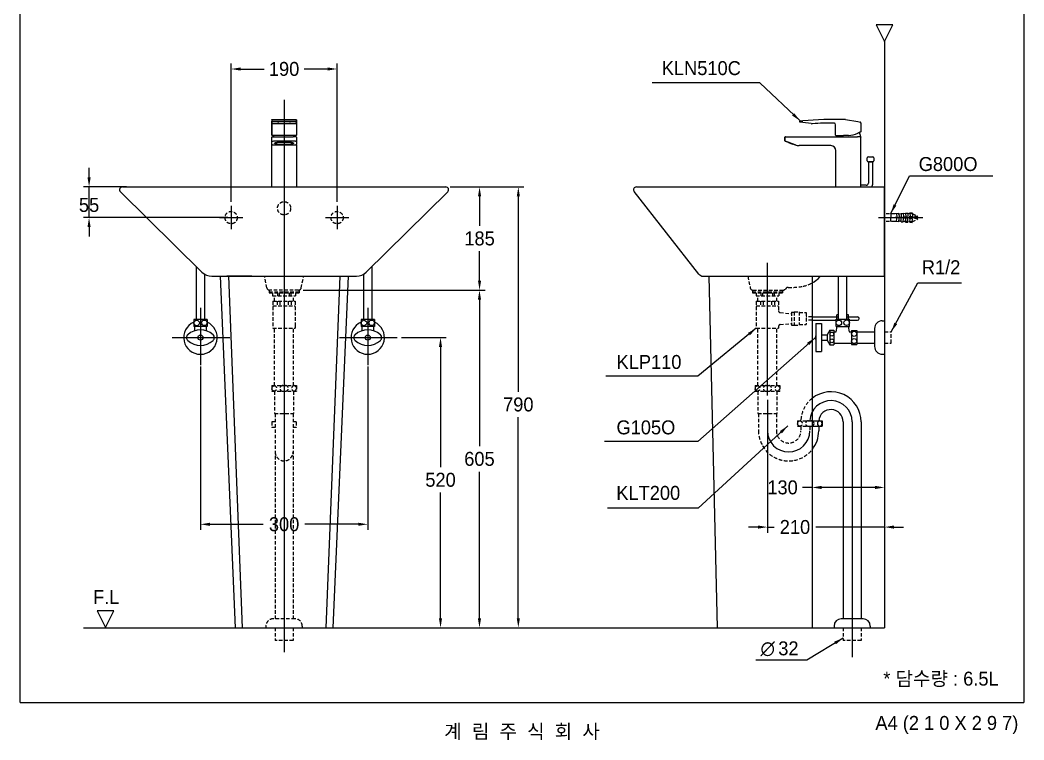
# Model space of a CAD drawing. Header units: millimetres. Extents: x 0 to 5952, y -67 to 2530.
# Drawn here: x 4152 to 5952, y -67 to 1223 of the extents above; entities that cross this region are included whole.
import ezdxf
from ezdxf.enums import TextEntityAlignment as Align
from ezdxf.lldxf.tags import DXFTag

# ---------------------------------------------------------------- set-up
doc = ezdxf.new("R2010")
doc.units = ezdxf.units.MM
doc.header["$MEASUREMENT"] = 0
doc.linetypes.add('DASHED2', pattern=[9.525, 6.35, -3.175])
doc.layers.get('Defpoints').update_dxf_attribs({"color": 1})
for name, color, linetype in [('TEXT', 7, 'Continuous'), ('내부선 및 부속', 4, 'Continuous'), ('도각라인', 255, 'Continuous'), ('외형선', 3, 'Continuous'), ('점선', 6, 'DASHED2'), ('중심선', 1, 'DASHED'), ('치수선', 7, 'Continuous')]:
    doc.layers.add(name, color=color, linetype=linetype)
doc.styles.add('140911', font='HBATANG.TTF')
doc.styles.add('____', font='')
doc.styles.add('타이틀', font='H2GTRM.TTF', dxfattribs={"height": 25})
doc.styles.get('____').set_extended_font_data('굴림')
tags = doc.linetypes.add('DASHDOT', pattern=[70, 31, -13, 13, -13]).pattern_tags.tags
tags[10:11] = [DXFTag(74, 4), DXFTag(75, 0), DXFTag(340, '0'), DXFTag(46, 0.0), DXFTag(50, 0.0), DXFTag(44, 0.0), DXFTag(45, 0.0)]
tags[8:9] = [DXFTag(74, 4), DXFTag(75, 0), DXFTag(340, '0'), DXFTag(46, 0.0), DXFTag(50, 0.0), DXFTag(44, 0.0), DXFTag(45, 0.0)]
tags[6:7] = [DXFTag(74, 4), DXFTag(75, 0), DXFTag(340, '0'), DXFTag(46, 0.0), DXFTag(50, 0.0), DXFTag(44, 0.0), DXFTag(45, 0.0)]
tags[4:5] = [DXFTag(74, 4), DXFTag(75, 0), DXFTag(340, '0'), DXFTag(46, 0.0), DXFTag(50, 0.0), DXFTag(44, 0.0), DXFTag(45, 0.0)]
tags = doc.linetypes.add('DASHED', pattern=[25.72, 12.86, -12.86]).pattern_tags.tags
tags[6:7] = [DXFTag(74, 4), DXFTag(75, 0), DXFTag(340, '0'), DXFTag(46, 0.0), DXFTag(50, 0.0), DXFTag(44, 0.0), DXFTag(45, 0.0)]
tags[4:5] = [DXFTag(74, 4), DXFTag(75, 0), DXFTag(340, '0'), DXFTag(46, 0.0), DXFTag(50, 0.0), DXFTag(44, 0.0), DXFTag(45, 0.0)]
doc.dimstyles.new('MSADIM', dxfattribs={"dimtxt": 33, "dimasz": 17, "dimexe": 10, "dimexo": 7.5, "dimgap": 10, "dimtad": 0, "dimtih": 1, "dimtoh": 1, "dimdec": 0, "dimzin": 1, "dimdsep": 46, "dimtxsty": '____', "dimcen": 11.25, "dimadec": 0, "dimazin": 0, "dimtfac": 1, "dimtdec": 0, "dimtix": 1, "dimtmove": 0, "dimatfit": 3, "dimfxl": 0, "dimtolj": 1, "dimtzin": 1, "dimarcsym": 0})

# ---------------------------------------------------------------- blocks, each defined once
blk = doc.blocks.new('*D28')
at = {"layer": 'Defpoints', "color": 0, "linetype": 'Continuous'}
for p in [(4720.5, 1135.4), (4530.5, 890.1), (4720.5, 890.1)]:
    blk.add_point(p, dxfattribs=at)
at = {"layer": '치수선', "color": 0, "linetype": 'Continuous', "lineweight": -2}
for p, q in [((4530.5, 897.6), (4530.5, 1145.4)), ((4547.5, 1135.4), (4589.6, 1135.4)), ((4703.5, 1135.4), (4661.5, 1135.4)), ((4720.5, 897.6), (4720.5, 1145.4))]:
    blk.add_line(p, q, dxfattribs=at)
at = {"layer": '치수선', "color": 0, "linetype": 'Continuous'}
for points in [[(4547.5, 1138.2), (4547.5, 1132.6), (4530.5, 1135.4)], [(4703.5, 1138.2), (4703.5, 1132.6), (4720.5, 1135.4)]]:
    blk.add_solid(points, dxfattribs=at)
at = {"layer": '치수선', "color": 0, "linetype": 'Continuous', "insert": (4625.5, 1135.4), "char_height": 25, "attachment_point": 5, "style": '____'}
blk.add_mtext('\\A1;190', dxfattribs=at)
blk = doc.blocks.new('*D29')
at = {"layer": 'Defpoints', "color": 0, "linetype": 'Continuous'}
for p in [(4275.8, 924.1), (4350.5, 924.1), (4532, 869.1)]:
    blk.add_point(p, dxfattribs=at)
at = {"layer": '치수선', "color": 0, "linetype": 'Continuous', "lineweight": -2}
for p, q in [((4275.8, 941.1), (4275.8, 958.1)), ((4343, 924.1), (4265.8, 924.1)), ((4275.8, 869.1), (4275.8, 924.1)), ((4524.5, 869.1), (4265.8, 869.1)), ((4275.8, 852.1), (4275.8, 835.1))]:
    blk.add_line(p, q, dxfattribs=at)
at = {"layer": '치수선', "color": 0, "linetype": 'Continuous'}
for points in [[(4273, 941.1), (4278.6, 941.1), (4275.8, 924.1)], [(4273, 852.1), (4278.6, 852.1), (4275.8, 869.1)]]:
    blk.add_solid(points, dxfattribs=at)
at = {"layer": '치수선', "color": 0, "linetype": 'Continuous', "insert": (4275.8, 891.6), "char_height": 25, "attachment_point": 5, "style": '____'}
blk.add_mtext('\\A1;55', dxfattribs=at)
blk = doc.blocks.new('*D30')
at = {"layer": 'Defpoints', "color": 0, "linetype": 'Continuous'}
for p in [(4915.5, 924.1), (5023, 134.1), (5045.5, 134.1)]:
    blk.add_point(p, dxfattribs=at)
at = {"layer": '치수선', "color": 0, "linetype": 'Continuous', "lineweight": -2}
for p, q in [((4923, 924.1), (5055.5, 924.1)), ((5045.5, 907.1), (5045.5, 556.9)), ((5045.5, 151.1), (5045.5, 511.2)), ((5030.5, 134.1), (5055.5, 134.1))]:
    blk.add_line(p, q, dxfattribs=at)
at = {"layer": '치수선', "color": 0, "linetype": 'Continuous'}
for points in [[(5042.7, 907.1), (5048.3, 907.1), (5045.5, 924.1)], [(5042.7, 151.1), (5048.3, 151.1), (5045.5, 134.1)]]:
    blk.add_solid(points, dxfattribs=at)
at = {"layer": '치수선', "color": 0, "linetype": 'Continuous', "insert": (5045.5, 534.1), "char_height": 25, "attachment_point": 5, "style": '____'}
blk.add_mtext('\\A1;790', dxfattribs=at)
blk = doc.blocks.new('*D31')
at = {"layer": 'Defpoints', "color": 0, "linetype": 'Continuous'}
for p in [(4828.3, 654.1), (4877.3, 134.1), (4906, 134.1)]:
    blk.add_point(p, dxfattribs=at)
at = {"layer": '치수선', "color": 0, "linetype": 'Continuous', "lineweight": -2}
for p, q in [((4835.8, 654.1), (4916, 654.1)), ((4906, 637.1), (4906, 421.9)), ((4906, 151.1), (4906, 376.3)), ((4884.8, 134.1), (4916, 134.1))]:
    blk.add_line(p, q, dxfattribs=at)
at = {"layer": '치수선', "color": 0, "linetype": 'Continuous'}
for points in [[(4903.1, 637.1), (4908.8, 637.1), (4906, 654.1)], [(4903.1, 151.1), (4908.8, 151.1), (4906, 134.1)]]:
    blk.add_solid(points, dxfattribs=at)
at = {"layer": '치수선', "color": 0, "linetype": 'Continuous', "insert": (4906, 399.1), "char_height": 25, "attachment_point": 5, "style": '____'}
blk.add_mtext('\\A1;520', dxfattribs=at)
blk = doc.blocks.new('*D32')
at = {"layer": 'Defpoints', "color": 0, "linetype": 'Continuous'}
for p in [(4475.5, 609.5), (4775.5, 609.5), (4775.5, 319.5)]:
    blk.add_point(p, dxfattribs=at)
at = {"layer": '치수선', "color": 0, "linetype": 'Continuous', "lineweight": -2}
for p, q in [((4475.5, 602), (4475.5, 309.5)), ((4775.5, 602), (4775.5, 309.5)), ((4492.5, 319.5), (4588.2, 319.5)), ((4758.5, 319.5), (4662.8, 319.5))]:
    blk.add_line(p, q, dxfattribs=at)
at = {"layer": '치수선', "color": 0, "linetype": 'Continuous'}
for points in [[(4492.5, 322.3), (4492.5, 316.7), (4475.5, 319.5)], [(4758.5, 322.3), (4758.5, 316.7), (4775.5, 319.5)]]:
    blk.add_solid(points, dxfattribs=at)
at = {"layer": '치수선', "color": 0, "linetype": 'Continuous', "insert": (4625.5, 319.5), "char_height": 25, "attachment_point": 5, "style": '____'}
blk.add_mtext('\\A1;300', dxfattribs=at)
blk = doc.blocks.new('*D37')
at = {"layer": 'Defpoints', "color": 0, "linetype": 'Continuous'}
for p in [(5492.2, 550.1), (5702.2, 474.1), (5492.2, 314.5)]:
    blk.add_point(p, dxfattribs=at)
at = {"layer": '치수선', "color": 0, "linetype": 'Continuous', "lineweight": -2}
for p, q in [((5492.2, 542.6), (5492.2, 304.5)), ((5702.2, 466.6), (5702.2, 304.5)), ((5475.2, 314.5), (5458.2, 314.5)), ((5492.2, 314.5), (5504.3, 314.5)), ((5702.2, 314.5), (5578.9, 314.5)), ((5719.2, 314.5), (5736.2, 314.5))]:
    blk.add_line(p, q, dxfattribs=at)
at = {"layer": '치수선', "color": 0, "linetype": 'Continuous'}
for points in [[(5475.2, 317.3), (5475.2, 311.7), (5492.2, 314.5)], [(5719.2, 317.3), (5719.2, 311.7), (5702.2, 314.5)]]:
    blk.add_solid(points, dxfattribs=at)
at = {"layer": '치수선', "color": 0, "linetype": 'Continuous', "insert": (5541.6, 314.5), "char_height": 25, "attachment_point": 5, "style": '____'}
blk.add_mtext('\\A1;210', dxfattribs=at)
blk = doc.blocks.new('*D33')
at = {"layer": 'Defpoints', "color": 0, "linetype": 'Continuous'}
for p in [(5702.2, 576.6), (5572.2, 409.9), (5572.2, 385.5)]:
    blk.add_point(p, dxfattribs=at)
at = {"layer": '치수선', "color": 0, "linetype": 'Continuous', "lineweight": -2}
for p, q in [((5702.2, 569.1), (5702.2, 375.5)), ((5572.2, 402.4), (5572.2, 375.5)), ((5572.2, 385.5), (5555.2, 385.5)), ((5685.2, 385.5), (5589.2, 385.5))]:
    blk.add_line(p, q, dxfattribs=at)
at = {"layer": '치수선', "color": 0, "linetype": 'Continuous'}
for points in [[(5589.2, 388.4), (5589.2, 382.7), (5572.2, 385.5)], [(5685.2, 388.4), (5685.2, 382.7), (5702.2, 385.5)]]:
    blk.add_solid(points, dxfattribs=at)
at = {"layer": '치수선', "color": 0, "linetype": 'Continuous', "insert": (5519.3, 385.5), "char_height": 25, "attachment_point": 5, "style": '____'}
blk.add_mtext('\\A1;130', dxfattribs=at)
blk = doc.blocks.new('*D38')
at = {"layer": 'Defpoints', "color": 0, "linetype": 'Continuous'}
for p in [(4652.5, 739.1), (4975.8, 739.1), (4713, 134.1)]:
    blk.add_point(p, dxfattribs=at)
at = {"layer": '치수선', "color": 0, "linetype": 'Continuous', "lineweight": -2}
for p, q in [((4660, 739.1), (4985.8, 739.1)), ((4975.8, 722.1), (4975.8, 459.4)), ((4975.8, 151.1), (4975.8, 413.8)), ((4720.5, 134.1), (4985.8, 134.1))]:
    blk.add_line(p, q, dxfattribs=at)
at = {"layer": '치수선', "color": 0, "linetype": 'Continuous'}
for points in [[(4973, 722.1), (4978.7, 722.1), (4975.8, 739.1)], [(4973, 151.1), (4978.7, 151.1), (4975.8, 134.1)]]:
    blk.add_solid(points, dxfattribs=at)
at = {"layer": '치수선', "color": 0, "linetype": 'Continuous', "insert": (4975.8, 436.6), "char_height": 25, "attachment_point": 5, "style": '____'}
blk.add_mtext('\\A1;605', dxfattribs=at)
blk = doc.blocks.new('*D39')
at = {"layer": 'Defpoints', "color": 0, "linetype": 'Continuous'}
for p in [(4915.5, 924.1), (4976, 924.1), (4652.5, 739.1)]:
    blk.add_point(p, dxfattribs=at)
at = {"layer": '치수선', "color": 0, "linetype": 'Continuous', "lineweight": -2}
for p, q in [((4923, 924.1), (4986, 924.1)), ((4976, 907.1), (4976, 854.4)), ((4976, 756.1), (4976, 808.7)), ((4660, 739.1), (4986, 739.1))]:
    blk.add_line(p, q, dxfattribs=at)
at = {"layer": '치수선', "color": 0, "linetype": 'Continuous'}
for points in [[(4973.2, 907.1), (4978.8, 907.1), (4976, 924.1)], [(4973.2, 756.1), (4978.8, 756.1), (4976, 739.1)]]:
    blk.add_solid(points, dxfattribs=at)
at = {"layer": '치수선', "color": 0, "linetype": 'Continuous', "insert": (4976, 831.6), "char_height": 25, "attachment_point": 5, "style": '____'}
blk.add_mtext('\\A1;185', dxfattribs=at)

msp = doc.modelspace()

# ---------------------------------------------------------------- linework, layer by layer
at = {"color": 3}
msp.add_line((5660.1, 134.2), (5660.1, 134.2), dxfattribs=at)
at = {"layer": '내부선 및 부속', "linetype": 'Continuous'}
for p, q in [((4603.5, 1044.1), (4603.5, 1041.8)), ((4603.5, 1044.1), (4603.5, 1043.9)), ((4604.5, 1045.1), (4646.5, 1045.1)), ((4647.5, 1044.1), (4647.5, 1041.8)), ((5632.3, 1044.9), (5654, 1041.1)), ((4603.5, 1043.9), (4603.5, 1040.1)), ((4603.5, 1040.6), (4603.5, 1041.8)), ((4603.5, 1038.5), (4603.5, 1040.6)), ((4603.5, 1040.1), (4603.5, 1039.3)), ((4603.5, 1017.1), (4603.5, 1039.7)), ((4603.5, 1039.7), (4603.5, 1038.4)), ((4603.5, 1038.1), (4603.5, 1039.3)), ((4603.5, 1038.4), (4603.5, 1038.5)), ((4603.5, 1038.1), (4603.5, 1021.2)), ((4604.5, 1037.5), (4646.5, 1037.5)), ((4641.5, 1041.5), (4609.5, 1041.5)), ((4609.5, 1041.5), (4609.5, 1041.3)), ((4609.5, 1041.3), (4641.5, 1041.3)), ((4615.5, 1040.9), (4614.5, 1040.9)), ((4614.5, 1040.9), (4614.5, 1040.3)), ((4614.5, 1040.3), (4614.5, 1040)), ((4614.5, 1040), (4615.5, 1040)), ((4615.5, 1040), (4615.5, 1040.9)), ((4615.5, 1040.3), (4615.5, 1040.9)), ((4615.5, 1040), (4615.5, 1040.3)), ((4635.5, 1040.9), (4635.5, 1040.3)), ((4636.5, 1040.9), (4635.5, 1040.9)), ((4635.5, 1040.3), (4635.5, 1040)), ((4635.5, 1040), (4636.5, 1040)), ((4636.5, 1040), (4635.5, 1040)), ((4636.5, 1040.3), (4636.5, 1040.9)), ((4636.5, 1040), (4636.5, 1040.9)), ((4636.5, 1040), (4636.5, 1040.3)), ((4636.5, 1040), (4636.5, 1040)), ((4641.5, 1041.3), (4641.5, 1041.5)), ((4646.5, 1037.4), (4646.5, 1037.5)), ((4647.5, 1041.8), (4647.5, 1040.6)), ((4647.5, 1040.6), (4647.5, 1038.5)), ((4647.5, 1039.7), (4647.5, 1039.7)), ((4647.5, 1039.7), (4647.5, 1017.1)), ((4647.5, 1038.4), (4647.5, 1038.5)), ((5549.8, 1041.3), (5549.8, 1041.5)), ((5549.8, 1041.5), (5549.8, 1041.3)), ((5555.7, 1039.6), (5550.7, 1040.3)), ((5570.8, 1037.5), (5555.7, 1039.6)), ((5614.3, 1017.1), (5614.3, 1035.7)), ((5654, 1041.1), (5659, 1040.2)), ((5659.8, 1039.2), (5659.8, 1039.1)), ((5659.8, 1038.1), (5659.8, 1039.1)), ((5659.8, 1038.1), (5659.8, 1023.7)), ((4603.5, 1021.2), (4603.5, 1017.1)), ((4603.5, 1005), (4603.5, 1013.1)), ((4603.5, 924.1), (4603.5, 1013.1)), ((4604.9, 1016.1), (4604.5, 1016.1)), ((4604.5, 1014.1), (4609.5, 1014.1)), ((4646.1, 1016.1), (4604.9, 1016.1)), ((4609.5, 1014.1), (4641.5, 1014.1)), ((4646.5, 1014.1), (4641.5, 1014.1)), ((4646.5, 1016.1), (4646.1, 1016.1)), ((4647.5, 1013.1), (4647.5, 1005)), ((5523.6, 1006.8), (5523.6, 1013.1)), ((5523.6, 1013.1), (5523.6, 1006.8)), ((5524.6, 1014.1), (5529.6, 1014.1)), ((5529.6, 1014.1), (5653.8, 1014.1)), ((5615.3, 1016.1), (5628.8, 1016.1)), ((5615.8, 1016.1), (5620.3, 1016.1)), ((5630.8, 1016.1), (5628.8, 1016.1)), ((5637.8, 1016.1), (5630.8, 1016.1)), ((5658.8, 1014.1), (5653.8, 1014.1)), ((5658.8, 1014.1), (5659.8, 1014.1)), ((5659.8, 1014.1), (5659.8, 1013.1)), ((5659.8, 924.1), (5659.8, 1013.1)), ((4603.5, 1000.2), (4603.5, 1005)), ((4603.5, 999.1), (4603.5, 1000.2)), ((4603.5, 924.1), (4603.5, 999.1)), ((4604.5, 999.3), (4646.5, 999.3)), ((4609.5, 1006.8), (4641.5, 1006.8)), ((4638.5, 1003.8), (4612.5, 1003.8)), ((4612.5, 1001), (4612.5, 1003.8)), ((4612.5, 1001), (4638.5, 1001)), ((4638.5, 1001), (4638.5, 1003.8)), ((4647.5, 1005), (4647.5, 1000.2)), ((4647.5, 999.1), (4647.5, 1000.2)), ((4647.5, 999.1), (4647.5, 999.1)), ((4647.5, 999.1), (4647.5, 924.1)), ((5529.2, 1004), (5524.2, 1005.8)), ((5524.2, 1005.8), (5529.2, 1004)), ((5529.2, 1004), (5542.2, 999.3)), ((5542.2, 999.3), (5529.2, 1004)), ((5529.9, 1003.8), (5537.4, 1001)), ((5537.4, 1001), (5529.9, 1003.8)), ((5605.8, 998.1), (5549.1, 998.1)), ((5614.8, 924.1), (5614.8, 989.1)), ((5671.2, 971), (5671.2, 976.1)), ((5673.2, 978.1), (5681.3, 978.1)), ((5683.2, 976.2), (5683.2, 971)), ((5673.2, 969.1), (5673.2, 931.1)), ((5673.2, 969.1), (5681.2, 969.1)), ((5677.2, 969.1), (5673.2, 969.1)), ((5679.6, 969.1), (5674.9, 969.1)), ((5681.2, 969.1), (5677.2, 969.1)), ((5681.3, 969.1), (5677.2, 969.1)), ((5681.2, 931.1), (5681.2, 969.1)), ((5659.8, 946.1), (5659.8, 951.1)), ((5659.8, 924.1), (5659.8, 946.1)), ((5669.2, 927.1), (5659.8, 927.1)), ((4525.8, 764.1), (4550.5, 134.1)), ((4725.2, 764.1), (4700.5, 134.1)), ((5572.2, 505.1), (5590.2, 505.1)), ((5590.2, 505.1), (5590.2, 495.1)), ((5572.2, 495.1), (5590.2, 495.1)), ((5584.2, 495.1), (5584.2, 487.1)), ((5628.1, 503.1), (5628.1, 150.2)), ((5660.1, 503.1), (5660.1, 150.2)), ((5663.6, 150.2), (5624.6, 150.2)), ((5611.6, 137.2), (5611.6, 134.2)), ((5676.6, 137.2), (5676.6, 134.2))]:
    msp.add_line(p, q, dxfattribs=at)
at = {"layer": '내부선 및 부속'}
for p, q in [((4468, 781.3), (4468, 686.8)), ((4783, 781.3), (4783, 686.8)), ((4483, 767.6), (4483, 686.8)), ((4768, 767.6), (4768, 686.8)), ((5619.7, 687.1), (5619.7, 764.1)), ((5634.7, 687.1), (5634.7, 764.1)), ((4463.5, 686.8), (4463.5, 673.8)), ((4487.5, 686.8), (4463.5, 686.8)), ((4487.5, 686.8), (4487.5, 673.8)), ((4763.5, 686.8), (4763.5, 673.8)), ((4787.5, 686.8), (4763.5, 686.8)), ((4787.5, 686.8), (4787.5, 673.8)), ((5572.2, 691.1), (5619.7, 691.1)), ((5572.2, 685.1), (5615.2, 685.1)), ((5615.2, 687.1), (5639.2, 687.1)), ((5615.2, 674.1), (5615.2, 687.1)), ((5616.7, 687.1), (5616.7, 694.6)), ((5619.7, 694.6), (5616.7, 694.6)), ((5637.7, 694.6), (5634.7, 694.6)), ((5634.7, 691.1), (5653.7, 691.1)), ((5637.7, 687.1), (5637.7, 694.6)), ((5639.2, 674.1), (5639.2, 687.1)), ((5639.2, 685.1), (5653.7, 685.1)), ((5698.2, 684.3), (5702.2, 684.3)), ((4487.5, 673.8), (4463.5, 673.8)), ((4465, 673.8), (4465, 666.4)), ((4486, 673.8), (4486, 666.4)), ((4787.5, 673.8), (4763.5, 673.8)), ((4765, 673.8), (4765, 666.4)), ((4786, 673.8), (4786, 666.4)), ((5579.2, 679.3), (5579.2, 629.3)), ((5579.2, 679.3), (5589.2, 679.3)), ((5589.2, 679.3), (5589.2, 629.3)), ((5604.2, 667.3), (5599.2, 659.1)), ((5604.2, 667.3), (5611.2, 667.3)), ((5604.2, 667.3), (5604.2, 641.3)), ((5611.2, 667.3), (5611.2, 641.3)), ((5615.2, 674.1), (5639.2, 674.1)), ((5615.7, 664.6), (5617.2, 674.1)), ((5637.2, 674.1), (5638.7, 664.6)), ((5643.2, 666.8), (5643.2, 641.8)), ((5643.2, 666.8), (5652.2, 666.8)), ((5652.2, 666.8), (5652.2, 641.8)), ((5684.2, 670.3), (5684.2, 638.3)), ((5589.2, 659.1), (5599.2, 659.1)), ((5589.2, 649.6), (5599.2, 649.6)), ((5599.2, 659.1), (5599.2, 649.6)), ((5599.2, 649.6), (5604.2, 641.3)), ((5611.2, 664.6), (5615.7, 664.6)), ((5638.7, 664.6), (5643.2, 664.6)), ((5652.2, 664.6), (5684.2, 664.6)), ((5604.2, 641.3), (5611.2, 641.3)), ((5611.2, 644.1), (5643.2, 644.1)), ((5643.2, 641.8), (5652.2, 641.8)), ((5652.2, 644.1), (5684.2, 644.1)), ((5579.2, 629.3), (5589.2, 629.3)), ((5698.2, 624.3), (5702.2, 624.3))]:
    msp.add_line(p, q, dxfattribs=at)
for centre, radius in [((4468.6, 680.2), 5), ((4482.5, 680.5), 5), ((4768.6, 680.2), 5), ((4782.5, 680.5), 5), ((5620.2, 680.5), 5), ((5634.2, 680.7), 5), ((4475.5, 654.1), 4.5), ((4775.5, 654.1), 4.5), ((5607.7, 660.3), 3.5), ((5607.7, 648.3), 3.5), ((5647.7, 660.8), 4.5), ((5647.7, 647.8), 4.5)]:
    msp.add_circle(centre, radius, dxfattribs=at)
at = {"layer": '내부선 및 부속', "linetype": 'Continuous'}
for centre, radius, start, end in [((5623.5, 45.1), 1000, 89.5936, 93.8863), ((5630.5, 1035.1), 10, 80, 89.5936), ((4646.5, 1038.4), 1, 270, 0), ((5550.8, 1041.3), 1, 202.1993, 262.1993), ((5550.8, 1041.3), 1, 202.1993, 262.1993), ((5550.8, 1041.3), 1, 202.1993, 262.1993), ((5550.8, 1041.3), 1, 202.1993, 262.1993), ((5572.1, 1047.4), 10, 262.1993, 272.9349), ((5623.5, 45.1), 993.6, 90.6538, 92.9349), ((5611, 1035.5), 3.34, 2.007, 69.3544), ((4604.5, 1017.1), 1, 180, 270), ((4604.5, 1013.1), 1, 90, 180), ((4604.5, 1013.1), 1, 90, 180), ((4633.2, 1009), 27.6, 165.1842, 169.4357), ((4618.9, 1009), 27.6, 10.5643, 14.8158), ((4646.5, 1017.1), 1, 270, 0), ((4646.5, 1013.1), 1, 0, 90), ((5524.6, 1013.1), 1, 90, 180), ((5524.6, 1013.1), 1, 90, 180), ((5615.3, 1017.1), 1, 180, 270), ((5647, 1009), 27.6, 165.1842, 169.4357), ((5632.2, 1071.6), 55.8, 275.72, 293.156), ((5632.6, 1009), 27.6, 10.5643, 27.3016), ((5549.1, 1018.1), 20, 250, 270), ((5549.1, 1018.1), 20, 250, 270), ((5605.8, 989.1), 9, 0, 90), ((5673.2, 976.1), 2, 90, 180), ((5681.3, 976.2), 1.92, 0, 90), ((5673.2, 971), 1.92, 180, 270), ((5681.3, 971), 1.92, 270, 0), ((5669.2, 931.1), 4, 270, 0), ((5669.2, 931.1), 12, 324.3147, 0), ((5606.1, 503.1), 54, 0, 128.8985), ((5606.1, 503.1), 22, 0, 174.7841), ((5570.7, 500.1), 5, 287.4559, 72.5441), ((5586.7, 500.1), 5, 98.6269, 261.3731), ((5585.2, 500.1), 5, 278.6269, 81.3731), ((5530.2, 487.1), 54, 321.0576, 0), ((5624.6, 137.2), 13, 90, 180), ((5663.6, 137.2), 13, 0, 90)]:
    msp.add_arc(centre, radius, start, end, dxfattribs=at)
at = {"layer": '내부선 및 부속'}
for centre, radius, start, end in [((5653.7, 688.1), 3, 270, 90), ((5698.2, 670.3), 14, 90, 180), ((4475.5, 654.1), 30, 113.5781, 66.4217), ((4475.5, 634.4), 33.6, 47.499, 132.501), ((4775.5, 654.1), 30, 113.5781, 66.4217), ((4775.5, 634.4), 33.6, 47.499, 132.501), ((4457.5, 654.1), 7, 132.501, 227.499), ((4475.5, 673.7), 33.6, 227.499, 312.501), ((4493.5, 654.1), 7, 312.501, 47.499), ((4757.5, 654.1), 7, 132.501, 227.499), ((4775.5, 673.7), 33.6, 227.499, 312.501), ((4793.5, 654.1), 7, 312.501, 47.499), ((5585.6, 654.3), 7.84, 144.9654, 215.0346), ((5698.2, 638.3), 14, 180, 270)]:
    msp.add_arc(centre, radius, start, end, dxfattribs=at)
at = {"layer": '내부선 및 부속', "linetype": 'Continuous'}
for points, knots in [([(4603.5, 1044.2), (4603.5, 1044.3), (4603.6, 1044.4), (4603.6, 1044.5), (4603.7, 1044.8), (4603.9, 1045), (4604.2, 1045.1), (4604.4, 1045.1), (4604.5, 1045.1)], [0, 0, 0, 0, 0.097046, 0.215477, 0.366984, 0.6013, 0.806128, 1, 1, 1, 1]), ([(4646.5, 1045.1), (4646.5, 1045.1), (4646.6, 1045.1), (4646.9, 1045.1), (4647.1, 1044.9), (4647.3, 1044.8), (4647.4, 1044.6), (4647.5, 1044.5), (4647.5, 1044.3), (4647.5, 1044.2), (4647.5, 1044.2), (4647.5, 1044.2)], [0, 0, 0, 0, 0.020818, 0.239105, 0.419032, 0.574027, 0.708164, 0.821662, 0.913084, 0.980269, 1, 1, 1, 1]), ([(4609.5, 1041.5), (4609.1, 1041.5), (4608.4, 1041.5), (4607.5, 1041.5), (4606.9, 1041.5), (4606.3, 1041.5), (4605.6, 1041.5), (4604.9, 1041.6), (4604.5, 1041.6), (4604.3, 1041.6), (4604.2, 1041.7), (4603.9, 1041.7), (4603.6, 1041.7), (4603.5, 1041.8), (4603.5, 1041.8)], [0, 0, 0, 0, 0.142857, 0.214286, 0.285714, 0.357143, 0.428571, 0.571429, 0.642857, 0.678571, 0.696429, 0.714286, 0.857143, 1, 1, 1, 1]), ([(4603.5, 1040.6), (4603.5, 1040.7), (4603.9, 1040.9), (4605.6, 1041.1), (4607.7, 1041.2), (4609.1, 1041.3), (4609.5, 1041.3)], [0, 0, 0, 0, 0.285714, 0.571429, 0.857143, 1, 1, 1, 1]), ([(4647.4, 1041.7), (4647.4, 1041.7), (4647.3, 1041.7), (4647, 1041.7), (4646.3, 1041.6), (4645.5, 1041.5), (4644.7, 1041.5), (4643.9, 1041.5), (4642.9, 1041.5), (4642, 1041.5), (4641.5, 1041.5)], [0, 0, 0, 0, 0.022938, 0.185782, 0.348626, 0.511469, 0.592891, 0.674313, 0.837156, 1, 1, 1, 1]), ([(4641.5, 1041.3), (4642.4, 1041.3), (4644.2, 1041.2), (4646.4, 1041), (4647.2, 1040.8), (4647.4, 1040.7), (4647.4, 1040.7)], [0, 0, 0, 0, 0.32589, 0.651781, 0.977671, 1, 1, 1, 1]), ([(5550.7, 1042.5), (5550.6, 1042.4), (5550.4, 1042.4), (5550.2, 1042.2), (5550, 1042), (5549.8, 1041.8), (5549.8, 1041.6), (5549.8, 1041.5)], [0, 0, 0, 0, 0.285714, 0.428571, 0.571429, 0.785714, 1, 1, 1, 1]), ([(5550.7, 1042.5), (5550.7, 1042.5), (5550.8, 1042.5), (5551.1, 1042.5), (5551.5, 1042.5), (5551.9, 1042.5), (5552.6, 1042.6), (5553.6, 1042.7), (5554.6, 1042.7), (5555.4, 1042.8), (5555.7, 1042.8)], [0, 0, 0, 0, 0.142857, 0.285714, 0.357143, 0.428571, 0.571429, 0.714286, 0.857143, 1, 1, 1, 1]), ([(5659.2, 1022.7), (5659.2, 1022.7), (5659.1, 1022.7), (5658.9, 1022.5), (5658.5, 1022.3), (5658.1, 1022.2), (5657.8, 1022), (5657.3, 1021.8), (5656.9, 1021.5), (5656.2, 1021.2), (5655.6, 1020.9), (5655, 1020.6), (5654.8, 1020.5), (5654.6, 1020.5)], [0, 0, 0, 0, 0.022972, 0.19686, 0.283804, 0.370748, 0.457692, 0.5229, 0.63158, 0.718524, 0.892412, 0.935884, 1, 1, 1, 1]), ([(5658.8, 1022.5), (5658.8, 1022.5), (5658.8, 1022.5), (5658.7, 1022.5), (5658.7, 1022.5), (5658.6, 1022.4), (5658.6, 1022.4), (5658.5, 1022.4), (5658.4, 1022.3), (5658.4, 1022.3), (5658.3, 1022.3), (5658.3, 1022.2), (5658.2, 1022.2), (5658.2, 1022.2), (5658.1, 1022.2), (5658, 1022.1), (5657.9, 1022.1), (5657.8, 1022), (5657.7, 1021.9), (5657.6, 1021.9), (5657.4, 1021.8), (5657.3, 1021.7), (5657.3, 1021.7), (5657.2, 1021.7), (5657.2, 1021.7), (5657.2, 1021.7)], [0, 0, 0, 0, 0.147203, 0.147203, 0.295653, 0.295653, 0.37051, 0.37051, 0.483564, 0.483564, 0.521467, 0.521467, 0.597561, 0.597561, 0.635788, 0.635788, 0.751471, 0.751471, 0.829397, 0.829397, 0.947331, 0.947331, 0.986892, 0.986892, 1, 1, 1, 1]), ([(5659.7, 1023.6), (5659.7, 1023.5), (5659.7, 1023.3), (5659.6, 1023.1), (5659.4, 1022.9), (5659.3, 1022.8), (5659.2, 1022.7)], [0, 0, 0, 0, 0.250001, 0.499999, 0.749998, 1, 1, 1, 1]), ([(5659.7, 1023.6), (5659.7, 1023.6), (5659.8, 1023.6), (5659.8, 1023.7), (5659.8, 1023.7)], [0, 0, 0, 0, 0.15708, 1, 1, 1, 1]), ([(4603.5, 1005), (4603.5, 1005.2), (4603.9, 1005.8), (4605.6, 1006.4), (4607.7, 1006.7), (4609.1, 1006.8), (4609.5, 1006.8)], [0, 0, 0, 0, 0.285714, 0.571429, 0.857143, 1, 1, 1, 1]), ([(4603.5, 999.1), (4603.5, 999.1), (4603.5, 999.1), (4603.5, 999), (4603.5, 998.9), (4603.6, 998.8)], [0, 0, 0, 0, 0.003909, 0.003909, 1, 1, 1, 1]), ([(4641.5, 1006.8), (4642.4, 1006.8), (4644.2, 1006.7), (4646.4, 1006.1), (4647.2, 1005.6), (4647.4, 1005.3), (4647.4, 1005.3)], [0, 0, 0, 0, 0.326484, 0.652968, 0.979452, 1, 1, 1, 1]), ([(4647.5, 998.9), (4647.5, 998.9), (4647.5, 998.9), (4647.5, 998.9), (4647.5, 998.9)], [0, 0, 0, 0, 0.705199, 1, 1, 1, 1]), ([(5523.6, 1006.8), (5523.6, 1006.7), (5523.6, 1006.5), (5523.7, 1006.3), (5523.8, 1006.1), (5524, 1006), (5524.1, 1005.9), (5524.2, 1005.8)], [0, 0, 0, 0, 0.214286, 0.428571, 0.571429, 0.714286, 1, 1, 1, 1])]:
    msp.add_open_spline(points, degree=3, knots=knots, dxfattribs=at)
for points in [[(4604.5, 1037.5), (4603.5, 1037.5), (4603.5, 1038.5)], [(4647.5, 1038.5), (4647.5, 1037.5), (4646.5, 1037.5)], [(4604.5, 999.3), (4603.5, 999.3), (4603.5, 1000.2)], [(4647.5, 1000.2), (4647.5, 999.3), (4646.5, 999.3)]]:
    msp.add_rational_spline(points, [1, 0.707106769085, 1], degree=2, dxfattribs=at)
for points, degree in [([(4647, 1037.6), (4647, 1037.5), (4647, 1037.5), (4647, 1037.4)], 3), ([(4647.1, 1037.6), (4647.1, 1037.6), (4647.1, 1037.5), (4647, 1037.4)], 3), ([(4647.5, 1042), (4647.5, 1041.9), (4647.4, 1041.7)], 2), ([(4647.5, 1041.8), (4647.5, 1041.8), (4647.5, 1041.8), (4647.4, 1041.7)], 3), ([(4647.4, 1040.7), (4647.5, 1040.5), (4647.5, 1040.4)], 2), ([(4647.4, 1040.7), (4647.5, 1040.7), (4647.5, 1040.6), (4647.5, 1040.6)], 3), ([(4647.5, 1042), (4647.5, 1041.9), (4647.5, 1041.9), (4647.5, 1041.8)], 3), ([(4647.5, 1040.6), (4647.5, 1040.5), (4647.5, 1040.4), (4647.5, 1040.4)], 3), ([(5550.7, 1042.5), (5550.2, 1042.4), (5549.8, 1042), (5549.8, 1041.5)], 3), ([(5549.8, 1041.3), (5549.8, 1040.8), (5550.2, 1040.3), (5550.7, 1040.3)], 3), ([(5550.5, 1042.4), (5550.5, 1042.4), (5550.5, 1042.4), (5550.6, 1042.4)], 3), ([(5654, 1041.1), (5654, 1041.1), (5654, 1041.1), (5654, 1041.1)], 3), ([(5659.8, 1039.2), (5659.8, 1039.7), (5659.4, 1040.1), (5659, 1040.2)], 3), ([(5654.7, 1020.5), (5654.5, 1020.4), (5654.2, 1020.3)], 2), ([(5654.2, 1020.3), (5654.2, 1020.3), (5654.2, 1020.3), (5654.2, 1020.3)], 3), ([(4647.4, 1005.3), (4647.5, 1005.2), (4647.5, 1005.1), (4647.5, 1005)], 3), ([(4647.4, 1005.3), (4647.5, 1005), (4647.5, 1004.8)], 2), ([(4647.5, 1005), (4647.5, 1004.9), (4647.5, 1004.8), (4647.5, 1004.8)], 3), ([(5523.6, 1006.8), (5523.6, 1006.4), (5523.8, 1006), (5524.2, 1005.8)], 3)]:
    msp.add_open_spline(points, degree=degree, dxfattribs=at)
for points in [[(4612.5, 1001), (4608.5, 1001), (4608.5, 1002.4), (4608.5, 1003.8), (4612.5, 1003.8)], [(4638.5, 1003.8), (4642.5, 1003.8), (4642.5, 1002.4), (4642.5, 1001), (4638.5, 1001)]]:
    msp.add_rational_spline(points, [1, 0.707106769085, 1, 0.707106769085, 1], degree=2, knots=[0, 0, 0, 0.5, 0.5, 1, 1, 1], dxfattribs=at)
at = {"layer": '도각라인', "color": 7}
for p, q in [((4152.1, 0), (4152.1, 2530)), ((5952.1, 2530), (5952.1, 0)), ((4152.1, 0), (5952.1, 0))]:
    msp.add_line(p, q, dxfattribs=at)
at = {"layer": '외형선', "linetype": 'Continuous'}
for p, q in [((5717.2, 1214.4), (5687.2, 1214.4)), ((5687.2, 1214.4), (5702.2, 1184.4)), ((5702.2, 1184.4), (5717.2, 1214.4)), ((5702.2, 1184.4), (5702.2, 134.1)), ((4510.7, 764.1), (4538, 134.1)), ((4567.8, 764.1), (4522.8, 764.1)), ((4683.3, 764.1), (4728.3, 764.1)), ((4740.3, 764.1), (4713, 134.1)), ((5387.4, 764.1), (5402.2, 134.1)), ((5572.2, 764.1), (5572.2, 134.1)), ((4320.2, 164.4), (4290.2, 164.4)), ((4290.2, 164.4), (4305.2, 134.4)), ((4305.2, 134.4), (4320.2, 164.4)), ((4265.6, 134.1), (5702.2, 134.1))]:
    msp.add_line(p, q, dxfattribs=at)
at = {"layer": '외형선'}
for p, q in [((4335.5, 924.1), (4915.5, 924.1)), ((5257.2, 924.1), (5702.2, 924.1)), ((5612.3, 924.1), (5662.1, 924.1)), ((5702.2, 764.1), (5702.2, 924.1)), ((4332, 915.5), (4478.2, 771.3)), ((4919, 915.5), (4772.8, 771.3)), ((5369.2, 767.9), (5253.3, 916)), ((4495.8, 764.1), (4755.3, 764.1)), ((5377.1, 764.1), (5702.2, 764.1))]:
    msp.add_line(p, q, dxfattribs=at)
for centre, radius, start, end in [((4335.5, 919.1), 5, 90, 225.3891), ((4915.5, 919.1), 5, 314.6109, 90), ((5257.2, 919.1), 5, 90, 218.0575), ((4495.8, 789.1), 25, 225.3891, 270), ((4755.3, 789.1), 25, 270, 314.6109), ((5377.1, 774.1), 10, 218.0575, 270), ((5545.6, 800.1), 55, 298.8571, 317.309)]:
    msp.add_arc(centre, radius, start, end, dxfattribs=at)
at = {"layer": '점선'}
for p, q in [((5720.8, 876.1), (5702.2, 876.1)), ((5713.2, 876.1), (5713.2, 869.1)), ((5713.2, 862.1), (5713.2, 869.1)), ((5727.8, 876.4), (5720.8, 876.1)), ((5762.1, 871.2), (5721, 869.1)), ((5762.1, 866.9), (5721, 869.1)), ((5723.8, 876.2), (5724.2, 869.2)), ((5723.8, 861.9), (5724.2, 868.9)), ((5751.8, 876.7), (5723.9, 875.2)), ((5727.8, 876.4), (5728.2, 869.5)), ((5727.8, 861.7), (5728.2, 868.7)), ((5731.8, 876.7), (5735.8, 876.9)), ((5731.8, 876.7), (5732.2, 869.7)), ((5731.8, 861.5), (5732.2, 868.5)), ((5735.8, 876.9), (5736.2, 869.9)), ((5735.8, 861.3), (5736.2, 868.3)), ((5739.8, 877.1), (5743.8, 877.3)), ((5739.8, 877.1), (5740.2, 870.1)), ((5739.8, 861.1), (5740.2, 868.1)), ((5743.8, 877.3), (5744.2, 870.3)), ((5743.8, 860.9), (5744.2, 867.9)), ((5747.8, 877.5), (5751.8, 877.7)), ((5747.8, 877.5), (5748.2, 870.5)), ((5747.8, 860.7), (5748.2, 867.7)), ((5755.2, 869.1), (5750.1, 870.6)), ((5755.2, 869.1), (5750.1, 867.6)), ((5751.8, 877.7), (5752.1, 870.7)), ((5751.8, 876.7), (5762.1, 871.2)), ((5751.8, 860.5), (5752.1, 867.4)), ((5751.8, 861.5), (5762.1, 866.9)), ((5720.8, 862.1), (5702.2, 862.1)), ((5727.8, 861.7), (5720.8, 862.1)), ((5751.8, 861.5), (5723.9, 862.9)), ((5731.8, 861.5), (5735.8, 861.3)), ((5739.8, 861.1), (5743.8, 860.9)), ((5747.8, 860.7), (5751.8, 860.5)), ((4594.7, 743.1), (4590.5, 764.1)), ((4656.3, 743.1), (4660.5, 764.1)), ((5457.2, 764.1), (5461.4, 743.1)), ((4598.5, 739.1), (4598.5, 734.1)), ((4651.4, 739.1), (4599.6, 739.1)), ((4652.5, 739.1), (4652.5, 734.1)), ((5465.2, 739.1), (5465.2, 734.1)), ((5466.3, 739.1), (5520.1, 739.1)), ((5519.2, 739.1), (5519.2, 734.1)), ((5525.7, 742.6), (5523.7, 740.5)), ((4598.5, 736.1), (4652.5, 736.1)), ((4598.5, 734.1), (4652.5, 734.1)), ((4605, 734.1), (4605, 729.1)), ((4605, 729.1), (4646, 729.1)), ((4608.5, 719.1), (4608.5, 729.1)), ((4613.5, 734.1), (4613.5, 729.1)), ((4616.5, 734.1), (4616.5, 729.1)), ((4634.5, 734.1), (4634.5, 729.1)), ((4637.5, 734.1), (4637.5, 729.1)), ((4642.5, 719.1), (4642.5, 729.1)), ((4646, 734.1), (4646, 729.1)), ((5465.2, 736.1), (5519.2, 736.1)), ((5465.2, 734.1), (5519.2, 734.1)), ((5471.7, 734.1), (5471.7, 729.1)), ((5471.7, 729.1), (5512.7, 729.1)), ((5475.2, 719.1), (5475.2, 729.1)), ((5480.2, 734.1), (5480.2, 729.1)), ((5483.2, 734.1), (5483.2, 729.1)), ((5501.2, 734.1), (5501.2, 729.1)), ((5504.2, 734.1), (5504.2, 729.1)), ((5509.2, 719.1), (5509.2, 729.1)), ((5512.7, 734.1), (5512.7, 729.1)), ((4605.5, 719.1), (4605.5, 671.1)), ((4605.5, 719.1), (4645.5, 719.1)), ((4605.5, 711.1), (4645.5, 711.1)), ((4613, 719.1), (4613, 711.1)), ((4618, 719.1), (4618, 711.1)), ((4633, 719.1), (4633, 711.1)), ((4638, 719.1), (4638, 711.1)), ((4645.5, 719.1), (4645.5, 674.3)), ((5472.2, 719.1), (5472.2, 671.1)), ((5472.2, 719.1), (5512.2, 719.1)), ((5472.2, 711.1), (5512.2, 711.1)), ((5479.7, 719.1), (5479.7, 711.1)), ((5484.7, 719.1), (5484.7, 711.1)), ((5499.7, 719.1), (5499.7, 711.1)), ((5504.7, 719.1), (5504.7, 711.1)), ((5512.2, 719.1), (5512.2, 701.8)), ((5514.9, 698.8), (5535.2, 697.1)), ((5535.2, 699.6), (5535.2, 676.6)), ((5535.2, 699.6), (5540.2, 699.6)), ((5540.2, 700.1), (5540.2, 676.1)), ((5540.2, 700.1), (5549.2, 700.1)), ((5549.2, 700.1), (5549.2, 676.1)), ((5549.2, 698.8), (5561.7, 698.8)), ((5561.7, 698.8), (5561.7, 677.3)), ((5572.2, 691.1), (5561.7, 691.1)), ((5572.2, 685.1), (5561.7, 685.1)), ((4605.5, 671.1), (4645.5, 671.1)), ((4608.5, 568.1), (4608.5, 671.1)), ((4642.5, 568.1), (4642.5, 671.1)), ((4645.5, 674.3), (4645.5, 671.1)), ((5472.2, 671.1), (5512.2, 671.1)), ((5475.2, 568.1), (5475.2, 671.1)), ((5509.2, 568.1), (5509.2, 671.1)), ((5512.2, 674.3), (5512.2, 671.1)), ((5514.9, 677.3), (5535.2, 679.1)), ((5535.2, 676.6), (5540.2, 676.6)), ((5540.2, 676.1), (5549.2, 676.1)), ((5549.2, 677.3), (5561.7, 677.3)), ((5702.2, 664.6), (5714.2, 664.6)), ((5714.2, 644.1), (5714.2, 664.6)), ((5702.2, 644.1), (5714.2, 644.1)), ((4603.5, 568.1), (4647.5, 568.1)), ((4603.5, 568.1), (4603.5, 558.1)), ((4603.5, 558.1), (4647.5, 558.1)), ((4608.5, 558.1), (4608.5, 518.1)), ((4642.5, 558.1), (4642.5, 518.1)), ((4647.5, 568.1), (4647.5, 558.1)), ((5470.2, 568.1), (5514.2, 568.1)), ((5470.2, 568.1), (5470.2, 558.1)), ((5470.2, 558.1), (5514.2, 558.1)), ((5475.2, 558.1), (5475.2, 518.1)), ((5509.2, 558.1), (5509.2, 518.1)), ((5514.2, 568.1), (5514.2, 558.1)), ((4608.5, 518.1), (4642.5, 518.1)), ((4609.5, 518.1), (4609.5, 150.2)), ((4641.5, 518.1), (4641.5, 150.2)), ((5475.2, 518.1), (5509.2, 518.1)), ((5476.2, 518.1), (5476.2, 487.1)), ((5508.2, 518.1), (5508.2, 487.1)), ((5546.2, 505.1), (5572.2, 505.1)), ((5546.2, 505.1), (5546.2, 495.1)), ((5552.2, 505.1), (5552.2, 506.2)), ((4603.8, 503.1), (4603.8, 493.1)), ((4609.5, 503.1), (4603.8, 503.1)), ((4609.5, 493.1), (4603.8, 493.1)), ((4647.3, 503.1), (4641.5, 503.1)), ((4647.3, 493.1), (4641.5, 493.1)), ((4647.3, 503.1), (4647.3, 493.1)), ((5546.2, 495.1), (5572.2, 495.1)), ((5552.2, 495.1), (5552.2, 487.1)), ((5568.2, 495.1), (5568.2, 487.1)), ((4645, 150.2), (4606, 150.2)), ((4593, 137.2), (4593, 134.2)), ((4609.5, 134.1), (4609.5, 111.1)), ((4641.5, 134.2), (4641.5, 134.2)), ((4641.5, 134.1), (4641.5, 111.1)), ((4658, 137.2), (4658, 134.2)), ((5628.1, 134.1), (5628.1, 111.1)), ((5660.1, 134.1), (5660.1, 111.1)), ((4641.5, 111.1), (4609.5, 111.1)), ((5660.1, 111.1), (5628.1, 111.1))]:
    msp.add_line(p, q, dxfattribs=at)
at = {"layer": '점선', "flags": 128}
for points in [[(4607.8, 558.1, -0.859727), (4607.8, 568)], [(4607.8, 568, -0.859727), (4607.8, 558.1)], [(5474.4, 558.1, -0.859727), (5474.4, 568)], [(5474.4, 568, -0.859727), (5474.4, 558.1)], [(5550.4, 495.1, -0.859727), (5550.4, 505)], [(5550.4, 505, -0.859727), (5550.4, 495.1)]]:
    msp.add_lwpolyline(points, format="xyb", dxfattribs=at)
at = {"layer": '점선'}
for centre, radius in [((4625.5, 885.8), 11.8), ((4530.5, 869.1), 11), ((4720.5, 869.1), 11)]:
    msp.add_circle(centre, radius, dxfattribs=at)
for centre, radius, start, end in [((4599.6, 744.1), 5, 191.3099, 270), ((4651.4, 744.1), 5, 270, 348.6901), ((5466.3, 744.1), 5, 191.3099, 270), ((5520.1, 744.1), 5, 270, 315), ((5529.3, 739.1), 5, 87.7511, 135), ((5534, 859), 115, 267.6544, 281.2209), ((5545.6, 800.1), 55, 281.2209, 298.8571), ((5515.2, 701.8), 3, 180, 265.0303), ((5515.2, 674.3), 3, 94.9697, 180), ((4623, 563.1), 5, 90, 270), ((4628, 563.1), 5, 270, 90), ((4644, 563.1), 5, 98.6269, 261.3731), ((4642.5, 563.1), 5, 278.6269, 81.3731), ((5489.7, 563.1), 5, 90, 270), ((5494.7, 563.1), 5, 270, 90), ((5510.7, 563.1), 5, 98.6269, 261.3731), ((5509.2, 563.1), 5, 278.6269, 81.3731), ((5606.1, 503.1), 54, 128.8985, 176.6714), ((5565.7, 500.1), 5, 90, 270), ((5570.7, 500.1), 5, 72.5424, 90), ((5530.2, 487.1), 54, 180, 321.0576), ((5530.2, 487.1), 22, 180, 0), ((5570.7, 500.1), 5, 270, 287.4576), ((5570.7, 500.1), 5, 270, 270.0017), ((4625.5, 449.1), 16, 180, 0), ((4606, 137.2), 13, 90, 180), ((4645, 137.2), 13, 0, 90)]:
    msp.add_arc(centre, radius, start, end, dxfattribs=at)
at = {"layer": '중심선'}
for p, q in [((4625.5, 1080.1), (4625.5, 90.2)), ((4530.5, 890.1), (4530.5, 848.1)), ((4720.5, 890.1), (4720.5, 848.1)), ((4509.5, 869.1), (4551.5, 869.1)), ((4699.5, 869.1), (4741.5, 869.1))]:
    msp.add_line(p, q, dxfattribs=at)
at = {"layer": '중심선', "linetype": 'DASHDOT'}
for p, q in [((5691.3, 869.1), (5770.9, 869.1)), ((5492.2, 550.1), (5492.2, 787.8)), ((4475.5, 707.5), (4475.5, 604.5)), ((4775.5, 707.5), (4775.5, 604.5)), ((4424.7, 654.1), (4528.3, 654.1)), ((4724.7, 654.1), (4828.3, 654.1)), ((5644.1, 503.1), (5644.1, 81.1))]:
    msp.add_line(p, q, dxfattribs=at)
for centre, start, end in [((5606.1, 503.1), 0, 176.6714), ((5530.2, 487.1), 180, 0)]:
    msp.add_arc(centre, 38, start, end, dxfattribs=at)

# ---------------------------------------------------------------- texts
at = {"layer": 'TEXT', "style": '타이틀'}
msp.add_text('F.L', height=25, dxfattribs=at).set_placement((4306.6, 189.1), align=Align.MIDDLE)
for s, p in [('* 담수량 : 6.5L', (5803.4, 42.9)), ('계  림  주  식  회  사', (5052.1, -51.7))]:
    msp.add_text(s, height=25, dxfattribs=at).set_placement(p, align=Align.MIDDLE_CENTER)
msp.add_text('A4 (2 1 0 X 2 9 7)', height=25, dxfattribs=at).set_placement((5942.1, -36.5), align=Align.MIDDLE_RIGHT)
at = {"layer": 'TEXT', "char_height": 25, "width": 380.447, "attachment_point": 1, "line_spacing_factor": 0.963855, "style": '타이틀'}
for s, insert in [('\\A1;KLN510C', (5302.7, 1149.5)), ('\\A1;G800O', (5763.4, 977.6)), ('\\A1;KLP110', (5221.6, 622.9)), ('\\A1;G105O', (5221.5, 505.7)), ('\\A1;KLT200', (5221.2, 388.3))]:
    msp.add_mtext(s, dxfattribs=dict(at, insert=insert))
at = {"layer": '치수선'}
for s, style, p in [('∅', '140911', (5479.7, 84.5)), ('32', '타이틀', (5511.6, 84.7))]:
    msp.add_text(s, height=25, dxfattribs=dict(at, style=style)).set_placement(p)
at = {"layer": '치수선', "linetype": 'Continuous', "insert": (5769, 792.7), "char_height": 25, "width": 380.447, "attachment_point": 1, "line_spacing_factor": 0.963855, "style": '타이틀'}
msp.add_mtext('\\A1;R1/2', dxfattribs=at)

# ---------------------------------------------------------------- dimensions: what is measured, and where the dimension line sits
at = {"layer": '치수선', "linetype": 'Continuous'}
for base, p1, p2, picture, middle in [((4720.5, 1135.4), (4530.5, 890.1), (4720.5, 890.1), '*D28', (4625.5, 1135.4)), ((4775.5, 319.5), (4475.5, 609.5), (4775.5, 609.5), '*D32', (4625.5, 319.5)), ((5572.2, 385.5), (5702.2, 576.6), (5572.2, 409.9), '*D33', (5519.3, 385.5)), ((5492.2, 314.5), (5702.2, 474.1), (5492.2, 550.1), '*D37', (5541.6, 314.5))]:
    dim = msp.add_linear_dim(base=base, p1=p1, p2=p2, dimstyle='MSADIM', override={"dimtxt": 25}, dxfattribs=at)
    dim.commit()
    dim.dimension.update_dxf_attribs({"geometry": picture, "text_midpoint": middle, "dimtype": 160})
for base, p1, p2, picture, middle in [((4275.8, 924.1), (4532, 869.1), (4350.5, 924.1), '*D29', (4275.8, 891.6)), ((5045.5, 134.1), (4915.5, 924.1), (5023, 134.1), '*D30', (5045.5, 534.1)), ((4906, 134.1), (4828.3, 654.1), (4877.3, 134.1), '*D31', (4906, 399.1))]:
    dim = msp.add_linear_dim(base=base, p1=p1, p2=p2, angle=90, dimstyle='MSADIM', override={"dimtxt": 25}, dxfattribs=at)
    dim.commit()
    dim.dimension.update_dxf_attribs({"geometry": picture, "text_midpoint": middle, "dimtype": 160})
for base, p1, p2, picture, middle in [((4976, 924.1), (4652.5, 739.1), (4915.5, 924.1), '*D39', (4976, 831.6)), ((4975.8, 739.1), (4713, 134.1), (4652.5, 739.1), '*D38', (4975.8, 436.6))]:
    dim = msp.add_linear_dim(base=base, p1=p1, p2=p2, angle=90, dimstyle='MSADIM', override={"dimtxt": 25}, dxfattribs=at)
    dim.commit()
    dim.dimension.update_dxf_attribs({"geometry": picture, "text_midpoint": middle})

# ---------------------------------------------------------------- leaders
for points in [[(5550.7, 1042.5), (5478.7, 1110.4), (5285.3, 1110.4)], [(5713.3, 876.4), (5747, 944), (5896.5, 944)], [(5714.2, 664.6), (5761.9, 752.2), (5840, 752.2)], [(5472.2, 671.1), (5367.3, 584.9), (5202.5, 584.9)], [(5577.8, 653.9), (5367.5, 467.8), (5200.2, 467.6)], [(5528.9, 496), (5367.9, 348.7), (5205.6, 348.7)]]:
    msp.add_leader(points, dimstyle='MSADIM', override={"dimtxt": 25}, dxfattribs=at)
at = {"layer": '치수선'}
msp.add_leader([(5628.1, 115.7), (5562.8, 75.9), (5471.1, 75.9)], dimstyle='MSADIM', dxfattribs=at)

doc.saveas('drawing.dxf')
